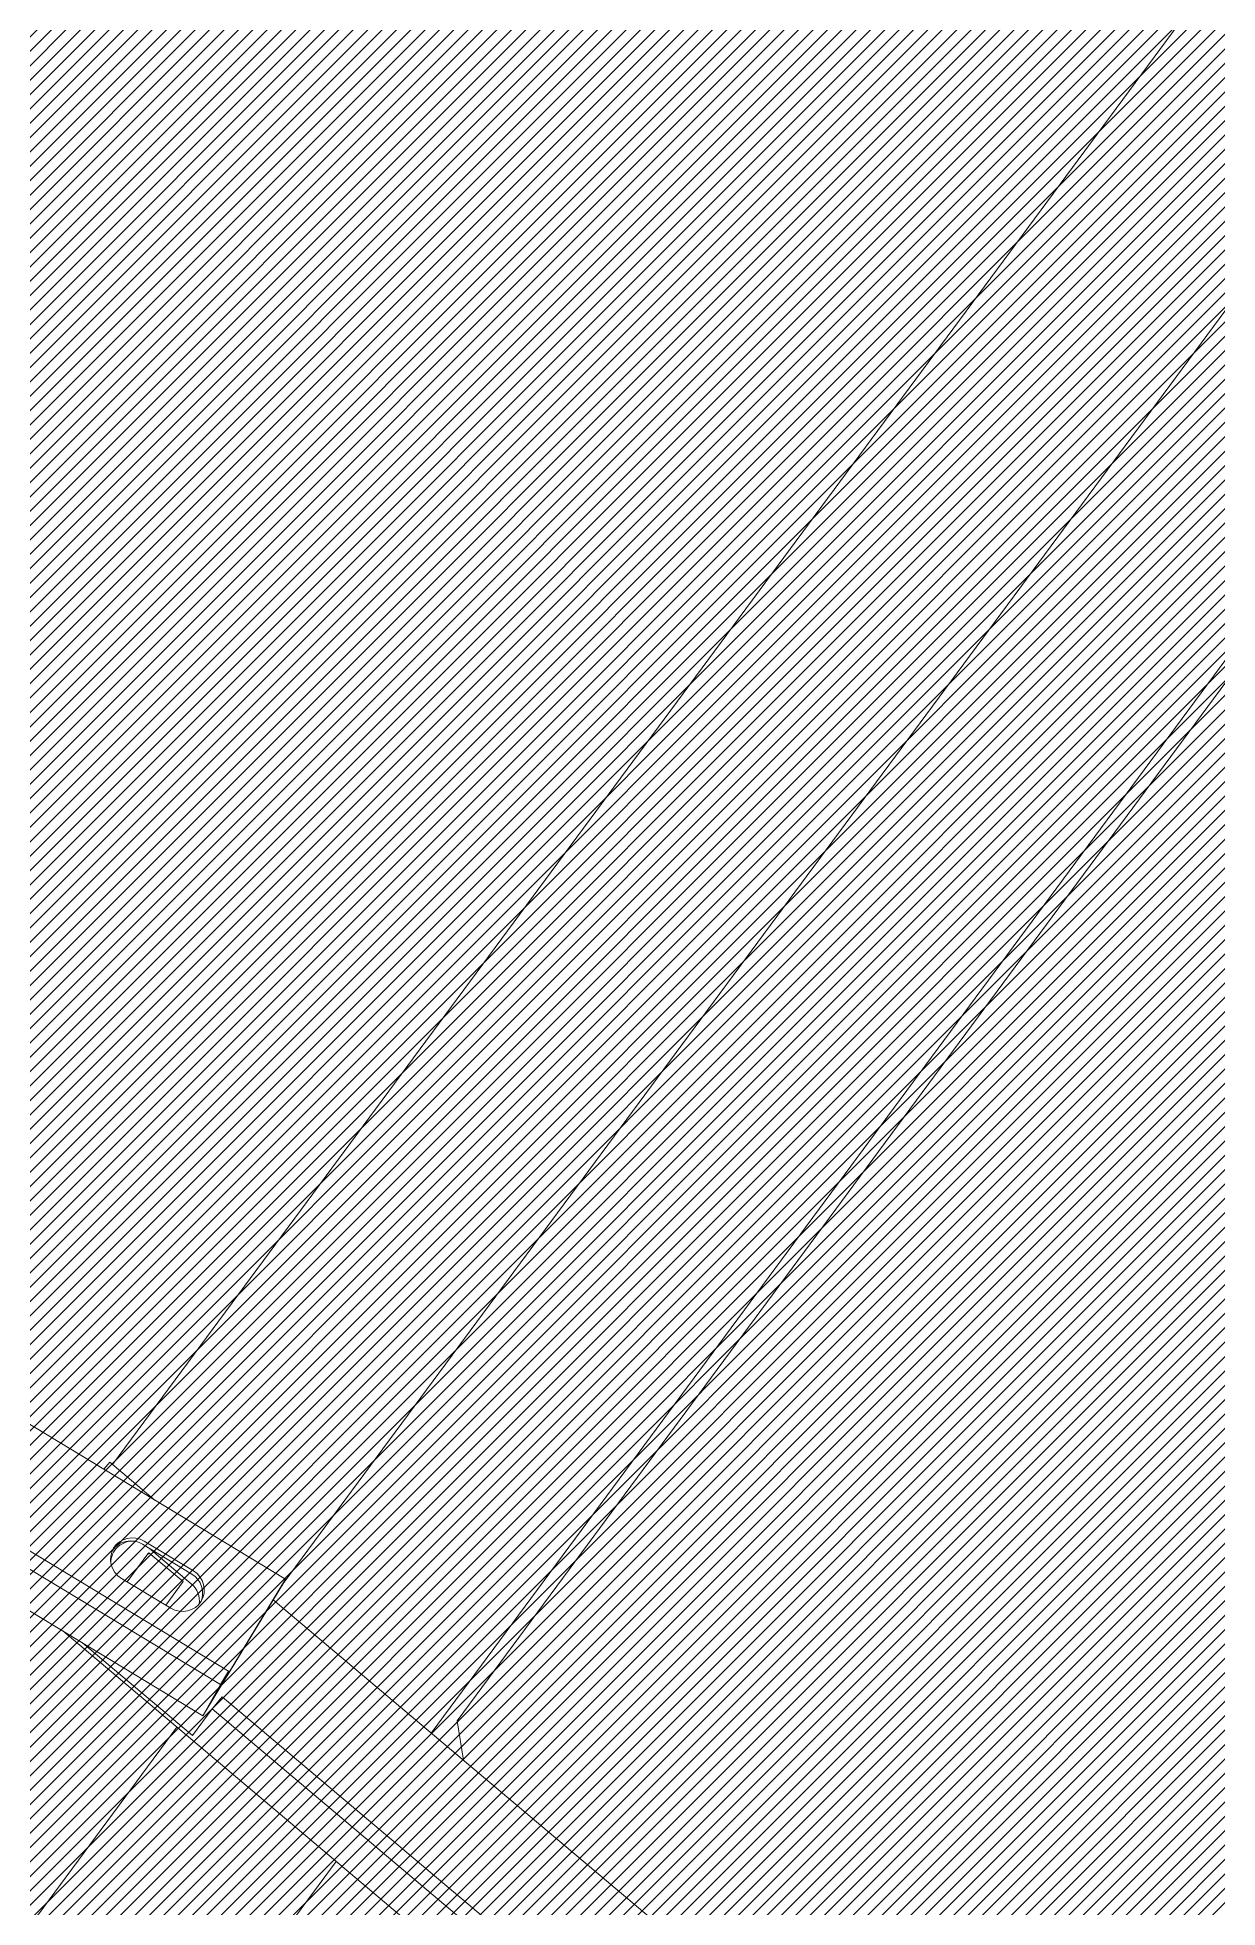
# Model space of a CAD drawing. Header units: millimetres. Extents: x -272986 to 200319, y -34579 to 49604.
# Drawn here: x 11205 to 11574, y 43119 to 43704 of the extents above; entities that cross this region are included whole.
import ezdxf

# ---------------------------------------------------------------- set-up
doc = ezdxf.new("R2010")
doc.units = ezdxf.units.MM
doc.linetypes.add('HIDDEN2', pattern=[4.762499999999999, 3.175, -1.5875])
doc.layers.get('Defpoints').update_dxf_attribs({"color": 9})
for name, color, linetype in [('X 0001 M', 7, 'Continuous'), ('X 1001 M', 8, 'HIDDEN2'), ('X 3001 D', 5, 'Continuous')]:
    doc.layers.add(name, color=color, linetype=linetype)
doc.layers.add('X 5999 H', color=7, linetype='Continuous', true_color=0xffffff)
doc.styles.add('BIT STD. 2.5', font='isocpeur.ttf', dxfattribs={"height": 2.5})
doc.dimstyles.new('BIT STD. 2.5', dxfattribs={"dimtxt": 2.5, "dimasz": 2.5, "dimexe": 1, "dimexo": 0.75, "dimgap": 1, "dimtad": 1, "dimdec": 0, "dimdsep": 46, "dimtxsty": 'BIT STD. 2.5', "dimcen": 0, "dimadec": 0, "dimazin": 0, "dimtfac": 1, "dimtdec": 0, "dimtmove": 0, "dimatfit": 3, "dimfxl": 1, "dimtfill": 1, "dimlwd": -1, "dimlwe": -1, "dimarcsym": 0})

# ---------------------------------------------------------------- blocks, each defined once
blk = doc.blocks.new('*D16')
at = {"layer": 'Defpoints', "color": 0, "transparency": 16777216}
for p in [(15597.00000000011, 48479.14825256646), (7.275957614183426e-12, 38448.14533683307), (15597.00000000011, 38448.14533683307)]:
    blk.add_point(p, dxfattribs=at)
at = {"layer": 'X 3001 D', "color": 0, "transparency": 16777216}
for p, q in [((7.278713069481507e-12, 38493.14533683307), (7.8938533352304e-12, 48539.14825256646)), ((15597.00000000011, 38493.14533683307), (15597.00000000011, 48539.14825256646)), ((150.0000000000079, 48479.14825256646), (15447.00000000011, 48479.14825256646))]:
    blk.add_line(p, q, dxfattribs=at)
for points in [[(150.0000000000079, 48504.14825256646), (150.0000000000079, 48454.14825256646), (7.89017939483296e-12, 48479.14825256646)], [(15447.00000000011, 48504.14825256646), (15447.00000000011, 48454.14825256646), (15597.00000000011, 48479.14825256646)]]:
    blk.add_solid(points, dxfattribs=at)
at = {"layer": 'X 3001 D', "color": 0, "transparency": 16777216, "insert": (7798.500000000058, 48629.14825256646), "char_height": 150, "attachment_point": 5, "style": 'BIT STD. 2.5', "bg_fill": 3, "box_fill_scale": 1.1, "bg_fill_color": 256, "bg_fill_true_color": 13158600, "bg_fill_transparency": 0}
blk.add_mtext('INTERNAL TANK DIAMETER - %%C15597mm (20 PLATES ROUND)', dxfattribs=at)
blk = doc.blocks.new('A$C89218876')
at = {"layer": 'X 1001 M', "linetype": 'Continuous', "lineweight": 0}
for p, q in [((-4468.45918363061, 3850.41968138516), (-5901.346046556464, 5074.220675464525)), ((-4518.26338685313, 3807.475834419508), (-5943.560169697928, 5024.794287700524)), ((-4518.263386854054, 3807.475834420152), (-5943.560169698081, 5024.794287700501)), ((-4559.100841321972, 3756.873660531822), (-5985.774292839589, 4975.367899936566)), ((-3868.975272514454, 4469.112409197596), (-4513.400248490379, 3804.038603439068)), ((-4484.247571954125, 3786.029472698031), (-3845.512707390462, 4445.230843040166)), ((-3842.029917227403, 4441.831853435968), (-4480.764781791066, 3782.630483093834)), ((-4508.31713550206, 3737.701444058572), (-3833.271532401304, 4434.37703090232)), ((-4471.67597055461, 3858.718563499161), (-5125.636315117819, 4417.239622910336)), ((-4459.293984637556, 3859.878554026769), (-4471.67597055461, 3858.718563499161)), ((-2764.934391469465, 2395.472059192095), (-4430.506648715407, 3818.005154349707)), ((-4519.545863120416, 3808.337546918307), (-5052.927750060026, 3051.071707319031)), ((-4518.614206952301, 3807.723791525293), (-4519.545863120413, 3808.337546918315)), ((-4519.54586312042, 3808.337546918322), (-4483.723584480846, 3783.01861976771)), ((-4478.811675130561, 3779.591650246843), (-4518.614206952312, 3807.7237915253)), ((-5020.723512177672, 3038.044307287935), (-4492.108489993836, 3788.542418304909)), ((-4483.723584480846, 3783.018619767711), (-4492.108489993836, 3788.542418304907)), ((-4492.108489993836, 3788.542418304907), (-4488.128236811659, 3785.729204177061)), ((-4488.128236811655, 3785.729204177057), (-5016.743258995491, 3035.231093160084)), ((-4478.811675130561, 3779.591650246843), (-4488.128236811659, 3785.729204177061)), ((-4480.764781791066, 3782.630483093833), (-4484.247571954118, 3786.029472698026)), ((-4472.882235447578, 3775.921142813549), (-4480.764781791066, 3782.630483093833)), ((-4974.445490254602, 3075.918416614509), (-4478.811675130561, 3779.591650246844)), ((-4524.168872141727, 3779.767252401135), (-4534.533872576707, 3765.051603165506)), ((-4523.237215973619, 3779.153497008114), (-4533.602216408599, 3764.437847772484)), ((-4520.224360651417, 3778.813053160616), (-4532.13538610774, 3766.5203715824)), ((-4521.044944921105, 3776.316790943554), (-4530.79551512975, 3766.253790472226)), ((-4521.050453961328, 3776.321496108394), (-4514.090145330771, 3770.37683094217)), ((-4472.882235447578, 3775.921142813551), (-4504.062876253811, 3743.741403945443)), ((-4546.993436331424, 3769.369014087458), (-4559.894358039208, 3756.054717749093)), ((-4523.389163666616, 3757.17460360754), (-4513.024163231636, 3771.890252843168)), ((-2815.189185483425, 2352.913053118461), (-4475.827477561059, 3771.232143923069)), ((-2815.189185483487, 2352.913053118374), (-4475.827477561139, 3771.23214392299)), ((-4522.187170799985, 3758.881126006663), (-4530.467276463987, 3765.953004327883)), ((-4557.806555652991, 3754.017150662337), (-4559.894358039201, 3756.0547177491))]:
    blk.add_line(p, q, dxfattribs=at)
for centre, major_axis, ratio, start_param, end_param in [((-4518.596517686685, 3775.82875262215), (3.8509217854272, 5.845545432421298), 0.9747886150742462, -1.602719671689838, 1.538872981899955), ((-4517.664861518573, 3775.214997229128), (3.850921785427217, 5.845545432421323), 0.974788615074246, 0.08184178836368211, 1.53887298189998), ((-4515.348454423147, 3774.05446771475), (-4.537140301153864, -5.330511972368988), 0.9731837064459368, -2.665358582010399, -1.637028945458592), ((-4525.493504815382, 3770.910611030325), (4.546136337238103, 5.322841757920276), 0.9743700647852352, 1.481254386314955e-13, 0.0188263858112262), ((-4528.961518121665, 3761.11310338652), (-3.850921785427248, -5.845545432421399), 0.9747886150742461, -1.602719671689766, 1.538872981900028), ((-4528.029861953557, 3760.499347993498), (-3.850921785427079, -5.845545432421105), 0.9747886150742463, -1.602719671689838, -0.08184178836460809), ((-4525.493504816441, 3770.910611029052), (-4.546136338315351, -5.322841759204849), 0.9743700647852354, -0.1476649782632586, -3.485267630054523e-13), ((-4527.872667453805, 3761.128950649208), (-4.537140301157086, -5.330511972371681), 0.9731837064459368, -1.044552714501231, 0.6525342260644997)]:
    blk.add_ellipse(centre, major_axis=major_axis, ratio=ratio, start_param=start_param, end_param=end_param, dxfattribs=at)
at = {"layer": 'X 1001 M', "linetype": 'Continuous', "lineweight": 0, "extrusion": (0, 0, -0.9999999999999998)}
blk.add_ellipse((-4525.921140125833, 3771.275846086907), major_axis=(-4.546136338153668, -5.322841759024503), ratio=0.9743700647852352, start_param=5.794797378242506e-14, end_param=0.06668851976489755, dxfattribs=at)
blk = doc.blocks.new('*D199')
at = {"layer": 'Defpoints', "color": 0, "transparency": 16777216}
for p in [(7798.500000000004, 48049.6266134193), (13298.73009767515, 32947.91523915234), (13433.78749288179, 32812.85784394571), (7798.500000000005, 28976.69833391263), (10442.97395414159, 28578.83418067859)]:
    blk.add_point(p, dxfattribs=at)
at = {"layer": 'X 3001 D', "color": 0, "transparency": 16777216}
for p, q in [((13465.60729803519, 32781.03803879231), (15065.76360887852, 31180.88172794907)), ((7798.500000000009, 28931.69833391263), (7798.500000000005, 28170.68257981101))]:
    blk.add_line(p, q, dxfattribs=at)
blk.add_arc((7798.500000000004, 38448.14533682715), 10217.46275701613, 270.8411524771072, 314.1588475228945, dxfattribs=at)
for points in [[(14898.9480455206, 31135.83049339961), (14934.04291065631, 31100.21658542665), (15023.33720200733, 31223.30813482026)], [(7948.679468218535, 28206.78430946359), (7948.312449508589, 28256.78296241811), (7798.500000000002, 28230.68257981101)]]:
    blk.add_solid(points, dxfattribs=at)
at = {"layer": 'X 3001 D', "color": 0, "transparency": 16777216, "insert": (14404.54209814488, 30831.3797954061), "char_height": 150, "attachment_point": 5, "rotation": 40.93519081505226, "style": 'BIT STD. 2.5', "bg_fill": 3, "box_fill_scale": 1.1, "bg_fill_color": 256, "bg_fill_true_color": 13158600, "bg_fill_transparency": 0}
blk.add_mtext('45° - {\\C7;D02}', dxfattribs=at)
blk = doc.blocks.new('*D202')
at = {"layer": 'Defpoints', "color": 0, "transparency": 16777216}
for p in [(14700.28945546009, 42432.89533683308), (18343.0225059792, 40307.42915332483), (-1697.652812223388, 38448.14533683309), (7798.500000000009, 38448.14533683308), (18712.73677971438, 38448.14533683308)]:
    blk.add_point(p, dxfattribs=at)
at = {"layer": 'X 3001 D', "color": 0, "transparency": 16777216}
blk.add_line((14739.26059863039, 42455.39533683308), (17123.15899540705, 43831.73971793279), dxfattribs=at)
blk.add_arc((7798.500000000016, 38448.14533683308), 10707.18876219943, 0.8026791532114499, 29.19732084678845, dxfattribs=at)
for points in [[(17123.54803988475, 43658.96570784591), (17167.02336376672, 43683.66178472783), (17071.19747117998, 43801.73971793279)], [(18529.6374529174, 38598.31677290829), (18479.6386795569, 38597.96654092086), (18505.68876219944, 38448.14533683307)]]:
    blk.add_solid(points, dxfattribs=at)
at = {"layer": 'X 3001 D', "color": 0, "transparency": 16777216, "insert": (17449.47094405494, 43388.97694620522), "char_height": 150, "attachment_point": 5, "rotation": 297.11025673134304, "style": 'BIT STD. 2.5', "bg_fill": 3, "box_fill_scale": 1.1, "bg_fill_color": 256, "bg_fill_true_color": 13158600, "bg_fill_transparency": 0}
blk.add_mtext('30° {\\C7;N10}', dxfattribs=at)
blk = doc.blocks.new('*D203')
at = {"layer": 'Defpoints', "color": 0, "transparency": 16777216}
for p in [(7798.500000000007, 48049.6266134193), (11766.61084814452, 31844.09986857364), (11918.03204216807, 31592.09268216723), (9461.806005241986, 29325.73490930372), (7798.500000000006, 29039.70000823381)]:
    blk.add_point(p, dxfattribs=at)
at = {"layer": 'X 3001 D', "color": 0, "transparency": 16777216}
blk.add_line((11941.20875553902, 31553.52015363563), (12605.25120673187, 30448.36792670566), dxfattribs=at)
blk.add_arc((7798.500000000009, 38448.14533683291), 9272.807496943271, 270.9268455791341, 300.0731544208666, dxfattribs=at)
for points in [[(12432.45096789332, 30445.1173415527), (12457.85538375896, 30402.05209274899), (12574.34892223726, 30499.79796474778)], [(7948.697297671352, 29151.55188243098), (7948.292889405437, 29201.55024694378), (7798.500000000006, 29175.33783988963)]]:
    blk.add_solid(points, dxfattribs=at)
at = {"layer": 'X 3001 D', "color": 0, "transparency": 16777216, "insert": (11829.96473800879, 30247.79293383234), "char_height": 150, "attachment_point": 5, "rotation": 26.17969635787532, "style": 'BIT STD. 2.5', "bg_fill": 3, "box_fill_scale": 1.1, "bg_fill_color": 256, "bg_fill_true_color": 13158600, "bg_fill_transparency": 0}
blk.add_mtext('31.0° - {\\C7;MH02}', dxfattribs=at)
blk = doc.blocks.new('*D209')
at = {"layer": 'Defpoints', "color": 0, "transparency": 16777216}
for p in [(2783.545584809905, 44641.09828430423), (2998.773158548947, 44375.31436548595), (-1159.790471025197, 41186.96958724423), (-1697.652812223374, 38448.14533683308), (18712.73677971439, 38448.14533683306)]:
    blk.add_point(p, dxfattribs=at)
at = {"layer": 'X 3001 D', "color": 0, "transparency": 16777216}
blk.add_line((2755.226167212659, 44676.0698525698), (1865.51247487878, 45774.77476136317), dxfattribs=at)
blk.add_arc((7798.50000000016, 38448.14533683307), 9367.610497768575, 129.917465425105, 179.0825345748958, dxfattribs=at)
for points in [[(1771.571263239102, 45652.11972273444), (1803.347377874265, 45613.51559680607), (1903.271698341772, 45728.14600367576)], [(-1542.910352441482, 38597.94037141315), (-1592.908749890528, 38598.34068694729), (-1569.110497768414, 38448.14533683308)]]:
    blk.add_solid(points, dxfattribs=at)
at = {"layer": 'X 3001 D', "color": 0, "transparency": 16777216, "insert": (1329.892812668753, 45409.30954791416), "char_height": 150, "attachment_point": 5, "rotation": 42.89953277488738, "style": 'BIT STD. 2.5', "bg_fill": 3, "box_fill_scale": 1.1, "bg_fill_color": 256, "bg_fill_true_color": 13158600, "bg_fill_transparency": 0}
blk.add_mtext('51° - {\\C7;N02}', dxfattribs=at)
blk = doc.blocks.new('*D367')
at = {"layer": 'Defpoints', "color": 0, "transparency": 16777216}
for p in [(7798.500000000009, 48049.62661341929), (9661.479727957138, 47470.56462534703), (12368.45514613393, 44974.71766954121), (7798.500000030255, 38448.14533673238), (7798.500000000011, 29039.70000823381)]:
    blk.add_point(p, dxfattribs=at)
at = {"layer": 'X 3001 D', "color": 0, "transparency": 16777216}
blk.add_line((12394.26608576973, 45011.57951153421), (13117.1303001415, 46043.93659843447), dxfattribs=at)
blk.add_arc((7798.500000000009, 38448.14533668919), 9212.748953874961, 55.93288788216472, 89.06711211783517, dxfattribs=at)
for points in [[(7948.291507042128, 47634.67398511103), (7948.6985516733, 47684.67232823026), (7798.500000000024, 47660.89429056415)], [(12973.31878541598, 46100.41565395435), (12944.97434538793, 46059.22593776818), (13082.71571396044, 45994.78747577713)]]:
    blk.add_solid(points, dxfattribs=at)
at = {"layer": 'X 3001 D', "color": 0, "transparency": 16777216, "insert": (12609.81141305021, 46462.67933678869), "char_height": 150, "attachment_point": 5, "rotation": 329.0226254753644, "style": 'BIT STD. 2.5', "bg_fill": 3, "box_fill_scale": 1.1, "bg_fill_color": 256, "bg_fill_true_color": 13158600, "bg_fill_transparency": 0}
blk.add_mtext('{\\C7;N08} - 35°', dxfattribs=at)
blk = doc.blocks.new('*D368')
at = {"layer": 'Defpoints', "color": 0, "transparency": 16777216}
for p in [(7798.500000000011, 48049.6266134193), (10335.20730825332, 47913.84083295393), (13419.10516482997, 44067.48138301812), (7798.500000030248, 38448.14533673238), (7798.500000000013, 29039.70000823381)]:
    blk.add_point(p, dxfattribs=at)
at = {"layer": 'X 3001 D', "color": 0, "transparency": 16777216}
for p, q in [((7798.500000000011, 48094.6266134193), (7798.500000000015, 48307.85325048748)), ((13450.92856260212, 44099.29759514708), (14771.15348572677, 45419.2244148036))]:
    blk.add_line(p, q, dxfattribs=at)
blk.add_arc((7798.500000000013, 38448.14533670215), 9799.70791378534, 45.87054156565792, 89.12298908251194, dxfattribs=at)
for points in [[(7948.304274739658, 48221.70598925938), (7948.686939206083, 48271.704524917), (7798.500000000015, 48247.85325048749)], [(14639.40337929198, 45499.87648559462), (14604.31563808265, 45464.25555892465), (14728.72228869722, 45376.80279863165)]]:
    blk.add_solid(points, dxfattribs=at)
at = {"layer": 'X 3001 D', "color": 0, "transparency": 16777216, "insert": (14294.75234036327, 45964.67750319112), "char_height": 150, "attachment_point": 5, "rotation": 319.16439379943586, "style": 'BIT STD. 2.5', "bg_fill": 3, "box_fill_scale": 1.1, "bg_fill_color": 256, "bg_fill_true_color": 13158600, "bg_fill_transparency": 0}
blk.add_mtext('{\\C7;D01} - 45°', dxfattribs=at)

msp = doc.modelspace()

# ---------------------------------------------------------------- hatches: boundary and pattern name
at = {"layer": 'X 5999 H'}
h = msp.add_hatch(dxfattribs=at)
h.set_pattern_fill('ANSI31', color=9)
h.set_pattern_definition([(45, (25000, 0), (-2.245064030267288, 2.245064030267288), [])])
edge = h.paths.add_edge_path()
edge.add_arc((7798.495709340539, 38448.14022343156), 7825.604719989263, 2.5931019493610847, 94.99996544218982, ccw=False)
edge.add_line((15616.08719766553, 38802.19185128674), (15658.44324566444, 38804.11004727978))
edge.add_arc((7798.49570953186, 38448.14022323), 7825.604719789878, 274.9544870486653, 357.3991416812109)
edge.add_line((15616.03919657416, 38093.03029855866), (15658.3937445236, 38091.10627736974))
edge.add_arc((7798.497359975252, 38448.13677386827), 7868.001140776875, 274.9544772441851, 357.39916567125465, ccw=False)
edge.add_arc((7798.49533508634, 38448.14003367921), 7868.004563266586, 2.593102689917272, 274.9516218145841)
edge.add_arc((7798.495709750798, 38448.14022345812), 7825.604719998234, 2.599526489034937, 274.95161897712)

# ---------------------------------------------------------------- linework, layer by layer
at = {"layer": 'X 0001 M', "linetype": 'Continuous'}
for centre, radius, start, end in [((7798.49533508634, 38448.14003367921), 7868.004563266586, 2.593102689917272, 274.9516218145841), ((7798.495709750798, 38448.14022345812), 7825.604719998234, 2.599526489034937, 274.95161897712)]:
    msp.add_arc(centre, radius, start, end, dxfattribs=at)

# ---------------------------------------------------------------- block references
at = {"layer": 'X 1001 M', "rotation": 273.9910714243701}
msp.add_blockref('A$C89218876', (7798.500000130947, 38448.14533676262), dxfattribs=at)

# ---------------------------------------------------------------- next in the draw order: dimensions: what is measured, and where the dimension line sits
at = {"layer": 'X 3001 D'}
dim = msp.add_linear_dim(base=(15597.00000000011, 48479.14825256646), p1=(7.275957614183426e-12, 38448.14533683307), p2=(15597.00000000011, 38448.14533683307), text='INTERNAL TANK DIAMETER - %%C<>mm (20 PLATES ROUND)', dimstyle='BIT STD. 2.5', dxfattribs=at)
dim.commit()
dim.dimension.update_dxf_attribs({"geometry": '*D16', "text_midpoint": (7798.500000000058, 48629.14825256646)})

# ---------------------------------------------------------------- next in the draw order: linework, layer by layer
msp.add_lwpolyline([(7116.454019553887, 46243.96656621981, -0.4265715426942842), (15616.08719766553, 38802.19185128674), (15658.44324566444, 38804.11004727978)], format="xyb")
msp.add_circle((7798.500000000007, 38448.14533683308), 7798.5)

# ---------------------------------------------------------------- next in the draw order: dimensions: what is measured, and where the dimension line sits
dim = msp.add_angular_dim_2l(base=(10442.97395414159, 28578.83418067859), line1=((7798.500000000007, 28976.69833391263), (7798.500000000004, 48049.6266134193)), line2=((13298.73009767515, 32947.91523915234), (13433.78749288179, 32812.85784394571)), text='<> - {\\C7;D02}', dimstyle='BIT STD. 2.5', override={"dimscale": 0, "dimjust": 2}, dxfattribs=at)
dim.commit()
dim.dimension.update_dxf_attribs({"geometry": '*D199', "text_midpoint": (14493.0319915258, 30729.35096170292), "dimtype": 162})

# ---------------------------------------------------------------- next in the draw order: dimensions: what is measured, and where the dimension line sits
dim = msp.add_angular_dim_2l(base=(18343.0225059792, 40307.42915332483), line1=((7798.500000000007, 38448.14533683308), (14700.28945546009, 42432.89533683308)), line2=((18712.73677971438, 38448.14533683307), (-1697.652812223387, 38448.14533683308)), text='<> {\\C7;N10}', dimstyle='BIT STD. 2.5', override={"dimscale": 0, "dimjust": 1}, dxfattribs=at)
dim.commit()
dim.dimension.update_dxf_attribs({"geometry": '*D202', "text_midpoint": (17449.47094405495, 43388.97694620522)})

# ---------------------------------------------------------------- next in the draw order: dimensions: what is measured, and where the dimension line sits
dim = msp.add_angular_dim_2l(base=(9461.806005241986, 29325.73490930372), line1=((11766.61084814452, 31844.09986857365), (11918.03204216807, 31592.09268216723)), line2=((7798.500000000007, 48049.6266134193), (7798.500000000007, 29039.70000823381)), text='<> - {\\C7;MH02}', dimstyle='BIT STD. 2.5', override={"dimscale": 0, "dimjust": 1, "dimadec": 1}, dxfattribs=at)
dim.commit()
dim.dimension.update_dxf_attribs({"geometry": '*D203', "text_midpoint": (11829.96473800879, 30247.79293383234)})

# ---------------------------------------------------------------- next in the draw order: dimensions: what is measured, and where the dimension line sits
dim = msp.add_angular_dim_2l(base=(-1159.790471025197, 41186.96958724423), line1=((2998.773158548949, 44375.31436548595), (2783.545584809905, 44641.09828430424)), line2=((18712.73677971439, 38448.14533683307), (-1697.652812223375, 38448.14533683308)), text='<> - {\\C7;N02}', dimstyle='BIT STD. 2.5', override={"dimscale": 0, "dimjust": 2}, dxfattribs=at)
dim.commit()
dim.dimension.update_dxf_attribs({"geometry": '*D209', "text_midpoint": (1329.89281266875, 45409.30954791416)})

# ---------------------------------------------------------------- next in the draw order: dimensions: what is measured, and where the dimension line sits
dim = msp.add_angular_dim_2l(base=(9661.479727957138, 47470.56462534703), line1=((7798.500000030253, 38448.14533673238), (12368.45514613393, 44974.71766954122)), line2=((7798.500000000012, 48049.6266134193), (7798.500000000012, 29039.70000823381)), text='{\\C7;N08} - <>', dimstyle='BIT STD. 2.5', override={"dimscale": 0, "dimjust": 1}, dxfattribs=at)
dim.commit()
dim.dimension.update_dxf_attribs({"geometry": '*D367', "text_midpoint": (12540.29772967108, 46346.8855892871), "dimtype": 162})

# ---------------------------------------------------------------- next in the draw order: dimensions: what is measured, and where the dimension line sits
dim = msp.add_angular_dim_2l(base=(10335.20730825332, 47913.84083295393), line1=((7798.500000030253, 38448.14533673238), (13419.10516482996, 44067.48138301813)), line2=((7798.500000000012, 48049.6266134193), (7798.500000000012, 29039.70000823381)), text='{\\C7;D01} - <>', dimstyle='BIT STD. 2.5', override={"dimscale": 0, "dimjust": 1}, dxfattribs=at)
dim.commit()
dim.dimension.update_dxf_attribs({"geometry": '*D368', "text_midpoint": (14206.43991476827, 45862.49502121439), "dimtype": 162})

doc.saveas('drawing.dxf')
